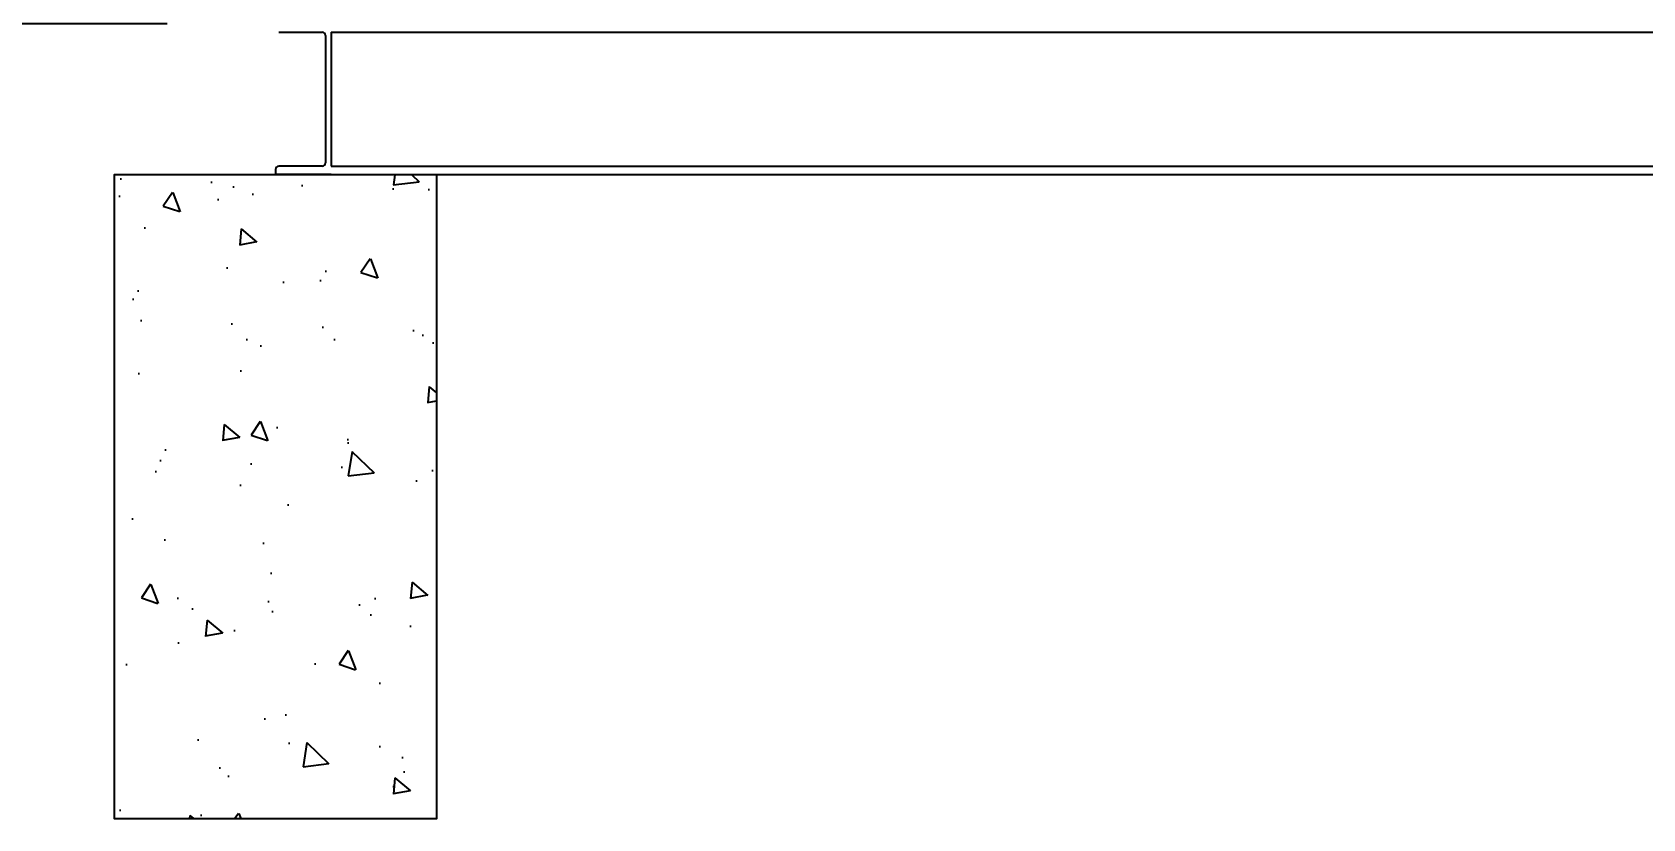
# Model space of a CAD drawing. Header units: millimetres. Extents: x 2773 to 32180, y 2797 to 23592.
# Drawn here: x 5814 to 7315, y 8782 to 9514 of the extents above; entities that cross this region are included whole.
import ezdxf

# ---------------------------------------------------------------- set-up
doc = ezdxf.new("R2010")
doc.units = ezdxf.units.MM
doc.layers.add('냉각탑_dim', color=1, linetype='Continuous')
doc.layers.add('냉각탑_찬넬방진', color=1, linetype='Continuous')
doc.styles.add('HY울릉도L', font='')
doc.styles.get('HY울릉도L').set_extended_font_data('HY울릉도L')
doc.dimstyles.new('성지DIM', dxfattribs={"dimtxt": 3.5, "dimasz": 3, "dimexe": 1, "dimexo": 2.5, "dimgap": 2, "dimtad": 1, "dimdec": 0, "dimzin": 3, "dimdsep": 46, "dimtxsty": 'HY울릉도L', "dimblk": 'ARCHTICK', "dimcen": -2, "dimclrd": 256, "dimclre": 256, "dimclrt": 7, "dimadec": 0, "dimazin": 0, "dimtfac": 1, "dimtdec": 0, "dimtofl": 0, "dimtmove": 0, "dimatfit": 3, "dimfxl": 1, "dimtolj": 1, "dimtzin": 0, "dimlwe": -1, "dimarcsym": 0})

# ---------------------------------------------------------------- blocks, each defined once
blk = doc.blocks.new('_ArchTick')
at = {"color": 0, "linetype": 'ByBlock', "const_width": 0.15}
blk.add_lwpolyline([(-0.5, -0.5), (0.5, 0.5)], dxfattribs=at)
blk = doc.blocks.new('*D653')
at = {"layer": 'Defpoints', "color": 0, "transparency": 16777216}
for p in [(5382.4, 12522.3), (6039.6, 12522.3), (6039.6, 9522.3)]:
    blk.add_point(p, dxfattribs=at)
at = {"layer": '냉각탑_dim', "transparency": 16777216}
for p, q in [((5939.6, 12522.3), (5342.4, 12522.3)), ((5939.6, 9522.3), (5342.4, 9522.3))]:
    blk.add_line(p, q, dxfattribs=at)
at = {"layer": '냉각탑_dim', "lineweight": -2, "transparency": 16777216}
blk.add_line((5382.4, 9522.3), (5382.4, 12522.3), dxfattribs=at)
at = {"layer": '냉각탑_dim', "lineweight": -2, "transparency": 16777216, "xscale": 120, "yscale": 120, "zscale": 120}
for p, rotation in [((5382.4, 12522.3), 90), ((5382.4, 9522.3), 270)]:
    blk.add_blockref('_ArchTick', p, dxfattribs=dict(at, rotation=rotation))
at = {"layer": '냉각탑_dim', "color": 7, "transparency": 16777216, "insert": (5232.4, 11022.3), "char_height": 140, "attachment_point": 5, "rotation": 90, "style": 'HY울릉도L'}
blk.add_mtext('\\A1;3000', dxfattribs=at)
blk = doc.blocks.new('3')
at = {"layer": '냉각탑_찬넬방진', "ltscale": 150}
for p, q in [((6043.7, 9514.4), (6084, 9514.4)), ((6043.7, 9514.4), (6084, 9514.4)), ((6087.2, 9511.2), (6087.2, 9392.8)), ((6092.5, 9514.4), (6092.5, 9389.6)), ((6040.5, 9386.5), (6040.5, 9381.7)), ((6092.5, 9381.7), (6040.5, 9381.7)), ((6084, 9389.6), (6043.7, 9389.6))]:
    blk.add_line(p, q, dxfattribs=at)
at = {"layer": '냉각탑_찬넬방진', "ltscale": 30}
for p, q in [((6092.5, 9514.4), (8986.4, 9514.4)), ((6040.5, 9386.5), (6040.5, 9381.7)), ((6092.5, 9389.6), (8986.4, 9389.6)), ((6092.5, 9381.7), (8986.4, 9381.7)), ((6092.5, 9381.7), (8986.4, 9381.7))]:
    blk.add_line(p, q, dxfattribs=at)
at = {"layer": '냉각탑_찬넬방진', "ltscale": 150}
for centre, start, end in [((6084, 9511.2), 0, 90), ((6084, 9511.2), 0, 90), ((6043.7, 9386.5), 90, 180), ((6084, 9392.8), 270, 0)]:
    blk.add_arc(centre, 3.18, start, end, dxfattribs=at)

msp = doc.modelspace()

# ---------------------------------------------------------------- hatches: boundary and pattern name
h = msp.add_hatch()
h.set_pattern_fill('AR-CONC', color=4, angle=-90)
h.set_pattern_definition([(320, (-196092.97, 344161.69), (-15.939086, -182.18467), [19.05, -209.55]), (265, (-196092.97, 344161.7), (191.056845, 35.24342), [15.24, -167.64058]), (10.451445, (-196094.3, 344146.51), (175.11775, -146.94125), [16.19001, -178.090245]), (316.1842, (-196042.17, 344161.7), (-42.04233, -271.07904), [28.575, -314.325]), (6.63556, (-196045.67, 344139.1), (247.42612, -237.40413), [24.28502, -267.1356]), (261.18415, (-196042.17, 344161.7), (247.42612, -237.40413), [22.85997, -251.45973]), (291, (-196054.87, 344136.29), (-102.2652, -151.61439), [19.05, -209.55]), (236, (-196054.87, 344136.3), (184.18797, -61.80203), [15.24, -167.64]), (341.451445, (-196063.39, 344123.66), (81.92277, -213.41642), [16.19001, -178.08994]), (307.5, (-196092.97, 344161.69), (84.555039, -3.088603), [0, -165.608, 0, -170.18, 0, -168.275]), (277.5, (-196092.97, 344161.69), (100.180575, -66.819663), [0, -97.028, 0, -161.798, 0, -64.135]), (237.5, (-196092.97, 344218.334), (-5.728744, -135.590595), [0, -63.5, 0, -198.12, 0, -262.89]), (227.5, (-196092.97, 344243.73), (25.42649, -148.12918), [0, -82.55, 0, -131.572, 0, -186.69])])
h.paths.add_polyline_path([(5890.5, 9381.8), (5890.5, 8781.8), (6190.5, 8781.6), (6190.5, 9381.6)])

# ---------------------------------------------------------------- linework, layer by layer
at = {"ltscale": 500}
msp.add_lwpolyline([(6190.5, 9381.7), (6190.5, 8781.7), (5890.5, 8781.7), (5890.5, 9381.7)], close=True, dxfattribs=at)

# ---------------------------------------------------------------- block references
msp.add_blockref('3', (0, 0))

# ---------------------------------------------------------------- dimensions: what is measured, and where the dimension line sits
at = {"layer": '냉각탑_dim'}
dim = msp.add_linear_dim(base=(5382.4, 12522.3), p1=(6039.6, 9522.3), p2=(6039.6, 12522.3), angle=90, dimstyle='성지DIM', override={"dimscale": 40}, dxfattribs=at)
dim.commit()
dim.dimension.update_dxf_attribs({"geometry": '*D653', "text_midpoint": (5232.4, 11022.3)})

doc.saveas('drawing.dxf')
